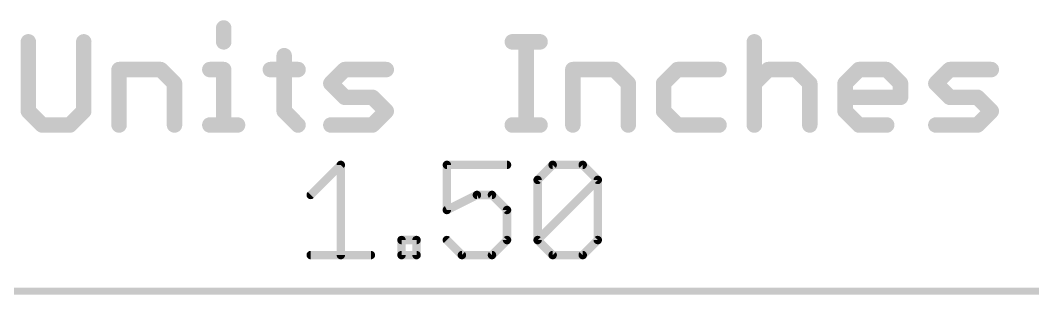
# Model space of a CAD drawing. Extents: x -11.6 to 46, y -5.8 to 74.7.
# Drawn here: x 11.4 to 29.67, y 69.78 to 74.74 of the extents above; entities that cross this region are included whole.
import ezdxf

# ---------------------------------------------------------------- set-up
doc = ezdxf.new("R2010")
doc.units = 0
doc.layers.add('47', color=253, linetype='CONTINUOUS')

msp = doc.modelspace()

# ---------------------------------------------------------------- linework, layer by layer
at = {"layer": '47'}
for points, const_width in [([(15.0743, 74.5971), (15.0743, 74.3471)], 0.2794), ([(11.55, 74.3471), (11.55, 73.0972)], 0.2794), ([(12.5499, 73.0972), (12.5499, 74.3471)], 0.2794), ([(20.2815, 74.3471), (20.7815, 74.3471)], 0.2794), ([(20.5315, 72.8472), (20.5315, 74.3471)], 0.2794), ([(24.6473, 74.3471), (24.6473, 72.8472)], 0.2794), ([(16.1657, 74.0971), (16.1657, 73.0972)], 0.2794), ([(13.1872, 72.8472), (13.1872, 73.8471)], 0.2794), ([(13.1872, 73.8471), (13.9371, 73.8471)], 0.2794), ([(13.9371, 73.8471), (14.1871, 73.5971)], 0.2794), ([(14.8243, 73.8471), (15.0743, 73.8471)], 0.2794), ([(15.0743, 73.8471), (15.0743, 72.8472)], 0.2794), ([(15.9158, 73.8471), (16.4157, 73.8471)], 0.2794), ([(17.0072, 73.5971), (17.2572, 73.8471)], 0.2794), ([(17.2572, 73.8471), (18.0071, 73.8471)], 0.2794), ([(21.3729, 72.8472), (21.3729, 73.8471)], 0.2794), ([(21.3729, 73.8471), (22.1229, 73.8471)], 0.2794), ([(22.1229, 73.8471), (22.3729, 73.5971)], 0.2794), ([(23.2601, 73.8471), (23.0101, 73.5971)], 0.2794), ([(24.01, 73.8471), (23.2601, 73.8471)], 0.2794), ([(24.6473, 73.5971), (24.8972, 73.8471)], 0.2794), ([(24.8972, 73.8471), (25.3972, 73.8471)], 0.2794), ([(25.3972, 73.8471), (25.6472, 73.5971)], 0.2794), ([(26.2844, 73.5971), (26.5344, 73.8471)], 0.2794), ([(26.5344, 73.8471), (27.0344, 73.8471)], 0.2794), ([(27.0344, 73.8471), (27.2843, 73.5971)], 0.2794), ([(27.9216, 73.5971), (28.1716, 73.8471)], 0.2794), ([(28.1716, 73.8471), (28.9215, 73.8471)], 0.2794), ([(14.1871, 73.5971), (14.1871, 72.8472)], 0.2794), ([(17.2572, 73.3472), (17.0072, 73.5971)], 0.2794), ([(22.3729, 73.5971), (22.3729, 72.8472)], 0.2794), ([(23.0101, 73.5971), (23.0101, 73.0972)], 0.2794), ([(25.6472, 73.5971), (25.6472, 72.8472)], 0.2794), ([(26.2844, 73.0972), (26.2844, 73.5971)], 0.2794), ([(27.2843, 73.5971), (27.2843, 73.3472)], 0.2794), ([(28.1716, 73.3472), (27.9216, 73.5971)], 0.2794), ([(17.7571, 73.3472), (17.2572, 73.3472)], 0.2794), ([(18.0071, 73.0972), (17.7571, 73.3472)], 0.2794), ([(27.2843, 73.3472), (26.2844, 73.3472)], 0.2794), ([(28.6715, 73.3472), (28.1716, 73.3472)], 0.2794), ([(28.9215, 73.0972), (28.6715, 73.3472)], 0.2794), ([(11.55, 73.0972), (11.8, 72.8472)], 0.2794), ([(12.3, 72.8472), (12.5499, 73.0972)], 0.2794), ([(16.1657, 73.0972), (16.4157, 72.8472)], 0.2794), ([(17.7571, 72.8472), (18.0071, 73.0972)], 0.2794), ([(23.0101, 73.0972), (23.2601, 72.8472)], 0.2794), ([(26.5344, 72.8472), (26.2844, 73.0972)], 0.2794), ([(28.6715, 72.8472), (28.9215, 73.0972)], 0.2794), ([(11.8, 72.8472), (12.3, 72.8472)], 0.2794), ([(14.8243, 72.8472), (15.3243, 72.8472)], 0.2794), ([(17.0072, 72.8472), (17.7571, 72.8472)], 0.2794), ([(20.2815, 72.8472), (20.7815, 72.8472)], 0.2794), ([(23.2601, 72.8472), (24.01, 72.8472)], 0.2794), ([(27.0344, 72.8472), (26.5344, 72.8472)], 0.2794), ([(27.9216, 72.8472), (28.6715, 72.8472)], 0.2794), ([(16.6448, 71.5854), (17.1871, 72.1277)], 0.1524), ([(17.1871, 72.1277), (17.1871, 70.5007)], 0.1524), ([(20.1852, 72.1277), (19.1005, 72.1277)], 0.1524), ([(19.1005, 72.1277), (19.1005, 71.3142)], 0.1524), ([(20.7377, 71.8565), (21.0089, 72.1277)], 0.1524), ([(21.0089, 72.1277), (21.5512, 72.1277)], 0.1524), ([(21.5512, 72.1277), (21.8224, 71.8565)], 0.1524), ([(20.7377, 70.7719), (20.7377, 71.8565)], 0.1524), ([(20.7377, 70.7719), (21.8224, 71.8565)], 0.1524), ([(21.8224, 71.8565), (21.8224, 70.7719)], 0.1524), ([(19.1005, 71.3142), (19.6429, 71.5854)], 0.1524), ([(19.6429, 71.5854), (19.914, 71.5854)], 0.1524), ([(19.914, 71.5854), (20.1852, 71.3142)], 0.1524), ([(20.1852, 71.3142), (20.1852, 70.7719)], 0.1524), ([(18.282, 70.5007), (18.282, 70.7719)], 0.1524), ([(18.282, 70.7719), (18.5531, 70.7719)], 0.1524), ([(18.5531, 70.7719), (18.5531, 70.5007)], 0.1524), ([(19.3717, 70.5007), (19.1005, 70.7719)], 0.1524), ([(20.1852, 70.7719), (19.914, 70.5007)], 0.1524), ([(21.0089, 70.5007), (20.7377, 70.7719)], 0.1524), ([(21.8224, 70.7719), (21.5512, 70.5007)], 0.1524), ([(16.6448, 70.5007), (17.7295, 70.5007)], 0.1524), ([(18.5531, 70.5007), (18.282, 70.5007)], 0.1524), ([(19.914, 70.5007), (19.3717, 70.5007)], 0.1524), ([(21.5512, 70.5007), (21.0089, 70.5007)], 0.1524), ([(0.065, 69.85), (38.035, 69.85)], 0.13)]:
    msp.add_lwpolyline(points, dxfattribs=dict(at, const_width=const_width))
for points, const_width in [([(15.1442, 74.5971, 1), (15.0045, 74.5971)], 0.1397), ([(11.6199, 74.3471, 1), (11.4802, 74.3471)], 0.1397), ([(12.6198, 74.3471, 1), (12.4801, 74.3471)], 0.1397), ([(15.0045, 74.3471, 1), (15.1442, 74.3471)], 0.1397), ([(20.2815, 74.4169, 1), (20.2815, 74.2772)], 0.1397), ([(20.6013, 74.3471, 1), (20.4616, 74.3471)], 0.1397), ([(20.7815, 74.2772, 1), (20.7815, 74.4169)], 0.1397), ([(24.7171, 74.3471, 1), (24.5774, 74.3471)], 0.1397), ([(16.2356, 74.0971, 1), (16.0959, 74.0971)], 0.1397), ([(13.257, 73.8471, 1), (13.1173, 73.8471)], 0.1397), ([(13.1872, 73.917, 1), (13.1872, 73.7773)], 0.1397), ([(13.9865, 73.8965, 1), (13.8877, 73.7977)], 0.1397), ([(13.9371, 73.7773, 1), (13.9371, 73.917)], 0.1397), ([(14.8243, 73.917, 1), (14.8243, 73.7773)], 0.1397), ([(15.1442, 73.8471, 1), (15.0045, 73.8471)], 0.1397), ([(15.0743, 73.7773, 1), (15.0743, 73.917)], 0.1397), ([(15.9158, 73.917, 1), (15.9158, 73.7773)], 0.1397), ([(16.4157, 73.7773, 1), (16.4157, 73.917)], 0.1397), ([(17.2572, 73.917, 1), (17.2572, 73.7773)], 0.1397), ([(17.3066, 73.7977, 1), (17.2078, 73.8965)], 0.1397), ([(18.0071, 73.7773, 1), (18.0071, 73.917)], 0.1397), ([(21.3729, 73.917, 1), (21.3729, 73.7773)], 0.1397), ([(21.4428, 73.8471, 1), (21.3031, 73.8471)], 0.1397), ([(22.1723, 73.8965, 1), (22.0735, 73.7977)], 0.1397), ([(22.1229, 73.7773, 1), (22.1229, 73.917)], 0.1397), ([(23.2601, 73.917, 1), (23.2601, 73.7773)], 0.1397), ([(23.3095, 73.7977, 1), (23.2107, 73.8965)], 0.1397), ([(24.01, 73.7773, 1), (24.01, 73.917)], 0.1397), ([(24.8972, 73.917, 1), (24.8972, 73.7773)], 0.1397), ([(24.9466, 73.7977, 1), (24.8478, 73.8965)], 0.1397), ([(25.4466, 73.8965, 1), (25.3478, 73.7977)], 0.1397), ([(25.3972, 73.7773, 1), (25.3972, 73.917)], 0.1397), ([(26.5344, 73.917, 1), (26.5344, 73.7773)], 0.1397), ([(26.5838, 73.7977, 1), (26.485, 73.8965)], 0.1397), ([(27.0838, 73.8965, 1), (26.985, 73.7977)], 0.1397), ([(27.0344, 73.7773, 1), (27.0344, 73.917)], 0.1397), ([(28.1716, 73.917, 1), (28.1716, 73.7773)], 0.1397), ([(28.2209, 73.7977, 1), (28.1222, 73.8965)], 0.1397), ([(28.9215, 73.7773, 1), (28.9215, 73.917)], 0.1397), ([(14.2569, 73.5971, 1), (14.1172, 73.5971)], 0.1397), ([(14.1377, 73.5477, 1), (14.2365, 73.6465)], 0.1397), ([(17.0566, 73.6465, 1), (16.9578, 73.5477)], 0.1397), ([(16.9578, 73.6465, 1), (17.0566, 73.5477)], 0.1397), ([(22.4427, 73.5971, 1), (22.303, 73.5971)], 0.1397), ([(22.3235, 73.5477, 1), (22.4223, 73.6465)], 0.1397), ([(22.9607, 73.6465, 1), (23.0595, 73.5477)], 0.1397), ([(23.08, 73.5971, 1), (22.9403, 73.5971)], 0.1397), ([(24.5979, 73.6465, 1), (24.6967, 73.5477)], 0.1397), ([(25.717, 73.5971, 1), (25.5773, 73.5971)], 0.1397), ([(25.5978, 73.5477, 1), (25.6966, 73.6465)], 0.1397), ([(26.235, 73.6465, 1), (26.3338, 73.5477)], 0.1397), ([(26.3543, 73.5971, 1), (26.2146, 73.5971)], 0.1397), ([(27.3542, 73.5971, 1), (27.2145, 73.5971)], 0.1397), ([(27.2349, 73.5477, 1), (27.3337, 73.6465)], 0.1397), ([(27.971, 73.6465, 1), (27.8722, 73.5477)], 0.1397), ([(27.8722, 73.6465, 1), (27.971, 73.5477)], 0.1397), ([(17.2572, 73.417, 1), (17.2572, 73.2773)], 0.1397), ([(17.2078, 73.2978, 1), (17.3066, 73.3966)], 0.1397), ([(17.8065, 73.3966, 1), (17.7077, 73.2978)], 0.1397), ([(17.7571, 73.2773, 1), (17.7571, 73.417)], 0.1397), ([(26.2844, 73.417, 1), (26.2844, 73.2773)], 0.1397), ([(27.2843, 73.2773, 1), (27.2843, 73.417)], 0.1397), ([(28.1716, 73.417, 1), (28.1716, 73.2773)], 0.1397), ([(28.1222, 73.2978, 1), (28.2209, 73.3966)], 0.1397), ([(28.7209, 73.3966, 1), (28.6221, 73.2978)], 0.1397), ([(28.6715, 73.2773, 1), (28.6715, 73.417)], 0.1397), ([(27.2145, 73.3472, 1), (27.3542, 73.3472)], 0.1397), ([(11.5994, 73.1466, 1), (11.5006, 73.0478)], 0.1397), ([(11.4802, 73.0972, 1), (11.6199, 73.0972)], 0.1397), ([(12.4801, 73.0972, 1), (12.6198, 73.0972)], 0.1397), ([(12.5993, 73.0478, 1), (12.5005, 73.1466)], 0.1397), ([(16.2151, 73.1466, 1), (16.1163, 73.0478)], 0.1397), ([(16.0959, 73.0972, 1), (16.2356, 73.0972)], 0.1397), ([(18.0565, 73.0478, 1), (17.9577, 73.1466)], 0.1397), ([(17.9577, 73.0478, 1), (18.0565, 73.1466)], 0.1397), ([(23.0595, 73.1466, 1), (22.9607, 73.0478)], 0.1397), ([(22.9403, 73.0972, 1), (23.08, 73.0972)], 0.1397), ([(26.3338, 73.1466, 1), (26.235, 73.0478)], 0.1397), ([(26.2146, 73.0972, 1), (26.3543, 73.0972)], 0.1397), ([(28.9709, 73.0478, 1), (28.8721, 73.1466)], 0.1397), ([(28.8721, 73.0478, 1), (28.9709, 73.1466)], 0.1397), ([(11.8, 72.9171, 1), (11.8, 72.7773)], 0.1397), ([(11.7506, 72.7978, 1), (11.8494, 72.8966)], 0.1397), ([(12.2506, 72.8966, 1), (12.3493, 72.7978)], 0.1397), ([(12.3, 72.7773, 1), (12.3, 72.9171)], 0.1397), ([(13.1173, 72.8472, 1), (13.257, 72.8472)], 0.1397), ([(14.1172, 72.8472, 1), (14.2569, 72.8472)], 0.1397), ([(14.8243, 72.9171, 1), (14.8243, 72.7773)], 0.1397), ([(15.0045, 72.8472, 1), (15.1442, 72.8472)], 0.1397), ([(15.3243, 72.7773, 1), (15.3243, 72.9171)], 0.1397), ([(16.3663, 72.7978, 1), (16.4651, 72.8966)], 0.1397), ([(17.0072, 72.9171, 1), (17.0072, 72.7773)], 0.1397), ([(17.7077, 72.8966, 1), (17.8065, 72.7978)], 0.1397), ([(17.7571, 72.7773, 1), (17.7571, 72.9171)], 0.1397), ([(20.2815, 72.9171, 1), (20.2815, 72.7773)], 0.1397), ([(20.4616, 72.8472, 1), (20.6013, 72.8472)], 0.1397), ([(20.7815, 72.7773, 1), (20.7815, 72.9171)], 0.1397), ([(21.3031, 72.8472, 1), (21.4428, 72.8472)], 0.1397), ([(22.303, 72.8472, 1), (22.4427, 72.8472)], 0.1397), ([(23.2601, 72.9171, 1), (23.2601, 72.7773)], 0.1397), ([(23.2107, 72.7978, 1), (23.3095, 72.8966)], 0.1397), ([(24.01, 72.7773, 1), (24.01, 72.9171)], 0.1397), ([(24.5774, 72.8472, 1), (24.7171, 72.8472)], 0.1397), ([(25.5773, 72.8472, 1), (25.717, 72.8472)], 0.1397), ([(26.5344, 72.9171, 1), (26.5344, 72.7773)], 0.1397), ([(26.485, 72.7978, 1), (26.5838, 72.8966)], 0.1397), ([(27.0344, 72.7773, 1), (27.0344, 72.9171)], 0.1397), ([(27.9216, 72.9171, 1), (27.9216, 72.7773)], 0.1397), ([(28.6221, 72.8966, 1), (28.7209, 72.7978)], 0.1397), ([(28.6715, 72.7773, 1), (28.6715, 72.9171)], 0.1397), ([(17.2252, 72.1277, 1), (17.149, 72.1277)], 0.0762), ([(17.2141, 72.1007, 1), (17.1602, 72.1546)], 0.0762), ([(19.1005, 72.1658, 1), (19.1005, 72.0896)], 0.0762), ([(19.1386, 72.1277, 1), (19.0624, 72.1277)], 0.0762), ([(20.1852, 72.0896, 1), (20.1852, 72.1658)], 0.0762), ([(21.0089, 72.1658, 1), (21.0089, 72.0896)], 0.0762), ([(21.0358, 72.1007, 1), (20.9819, 72.1546)], 0.0762), ([(21.5781, 72.1546, 1), (21.5243, 72.1007)], 0.0762), ([(21.5512, 72.0896, 1), (21.5512, 72.1658)], 0.0762), ([(20.7758, 71.8565, 1), (20.6996, 71.8565)], 0.0762), ([(20.7108, 71.8835, 1), (20.7646, 71.8296)], 0.0762), ([(21.8605, 71.8565, 1), (21.7843, 71.8565)], 0.0762), ([(21.8493, 71.8296, 1), (21.7954, 71.8835)], 0.0762), ([(21.7954, 71.8296, 1), (21.8493, 71.8835)], 0.0762), ([(16.6179, 71.6123, 1), (16.6718, 71.5584)], 0.0762), ([(19.6429, 71.6235, 1), (19.6429, 71.5473)], 0.0762), ([(19.6599, 71.5513, 1), (19.6258, 71.6194)], 0.0762), ([(19.941, 71.6123, 1), (19.8871, 71.5584)], 0.0762), ([(19.914, 71.5473, 1), (19.914, 71.6235)], 0.0762), ([(19.0835, 71.3483, 1), (19.1176, 71.2801)], 0.0762), ([(19.0624, 71.3142, 1), (19.1386, 71.3142)], 0.0762), ([(20.2233, 71.3142, 1), (20.1471, 71.3142)], 0.0762), ([(20.1583, 71.2873, 1), (20.2121, 71.3411)], 0.0762), ([(18.3201, 70.7719, 1), (18.2439, 70.7719)], 0.0762), ([(18.282, 70.81, 1), (18.282, 70.7338)], 0.0762), ([(18.5912, 70.7719, 1), (18.515, 70.7719)], 0.0762), ([(18.5531, 70.7338, 1), (18.5531, 70.81)], 0.0762), ([(19.1275, 70.7988, 1), (19.0736, 70.7449)], 0.0762), ([(20.1471, 70.7719, 1), (20.2233, 70.7719)], 0.0762), ([(20.2121, 70.7449, 1), (20.1583, 70.7988)], 0.0762), ([(20.7646, 70.7988, 1), (20.7108, 70.7449)], 0.0762), ([(20.7108, 70.7988, 1), (20.7646, 70.7449)], 0.0762), ([(20.6996, 70.7719, 1), (20.7758, 70.7719)], 0.0762), ([(21.7843, 70.7719, 1), (21.8605, 70.7719)], 0.0762), ([(21.8493, 70.7449, 1), (21.7954, 70.7988)], 0.0762), ([(16.6448, 70.5388, 1), (16.6448, 70.4626)], 0.0762), ([(17.149, 70.5007, 1), (17.2252, 70.5007)], 0.0762), ([(17.7295, 70.4626, 1), (17.7295, 70.5388)], 0.0762), ([(18.282, 70.5388, 1), (18.282, 70.4626)], 0.0762), ([(18.2439, 70.5007, 1), (18.3201, 70.5007)], 0.0762), ([(18.515, 70.5007, 1), (18.5912, 70.5007)], 0.0762), ([(18.5531, 70.4626, 1), (18.5531, 70.5388)], 0.0762), ([(19.3717, 70.5388, 1), (19.3717, 70.4626)], 0.0762), ([(19.3448, 70.4738, 1), (19.3986, 70.5276)], 0.0762), ([(19.8871, 70.5276, 1), (19.941, 70.4738)], 0.0762), ([(19.914, 70.4626, 1), (19.914, 70.5388)], 0.0762), ([(21.0089, 70.5388, 1), (21.0089, 70.4626)], 0.0762), ([(20.9819, 70.4738, 1), (21.0358, 70.5276)], 0.0762), ([(21.5243, 70.5276, 1), (21.5781, 70.4738)], 0.0762), ([(21.5512, 70.4626, 1), (21.5512, 70.5388)], 0.0762)]:
    msp.add_lwpolyline(points, format="xyb", dxfattribs=dict(at, const_width=const_width))

doc.saveas('drawing.dxf')
